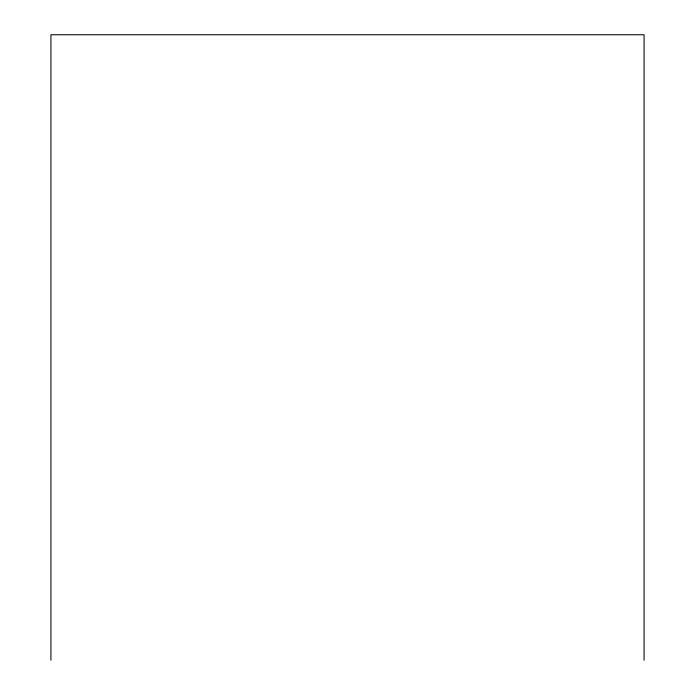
<?xml version="1.0" encoding="UTF-8"?>
<svg xmlns="http://www.w3.org/2000/svg" width="695" height="695" viewBox="0 0 695 695"><rect width="100%" height="100%" fill="white"/><g stroke="black" fill="none" stroke-linecap="round" stroke-linejoin="round"><path stroke-width="1.04" d="M644.074 660.25L644.074 34.75L50.926 34.75L50.926 660.25"/></g></svg>
